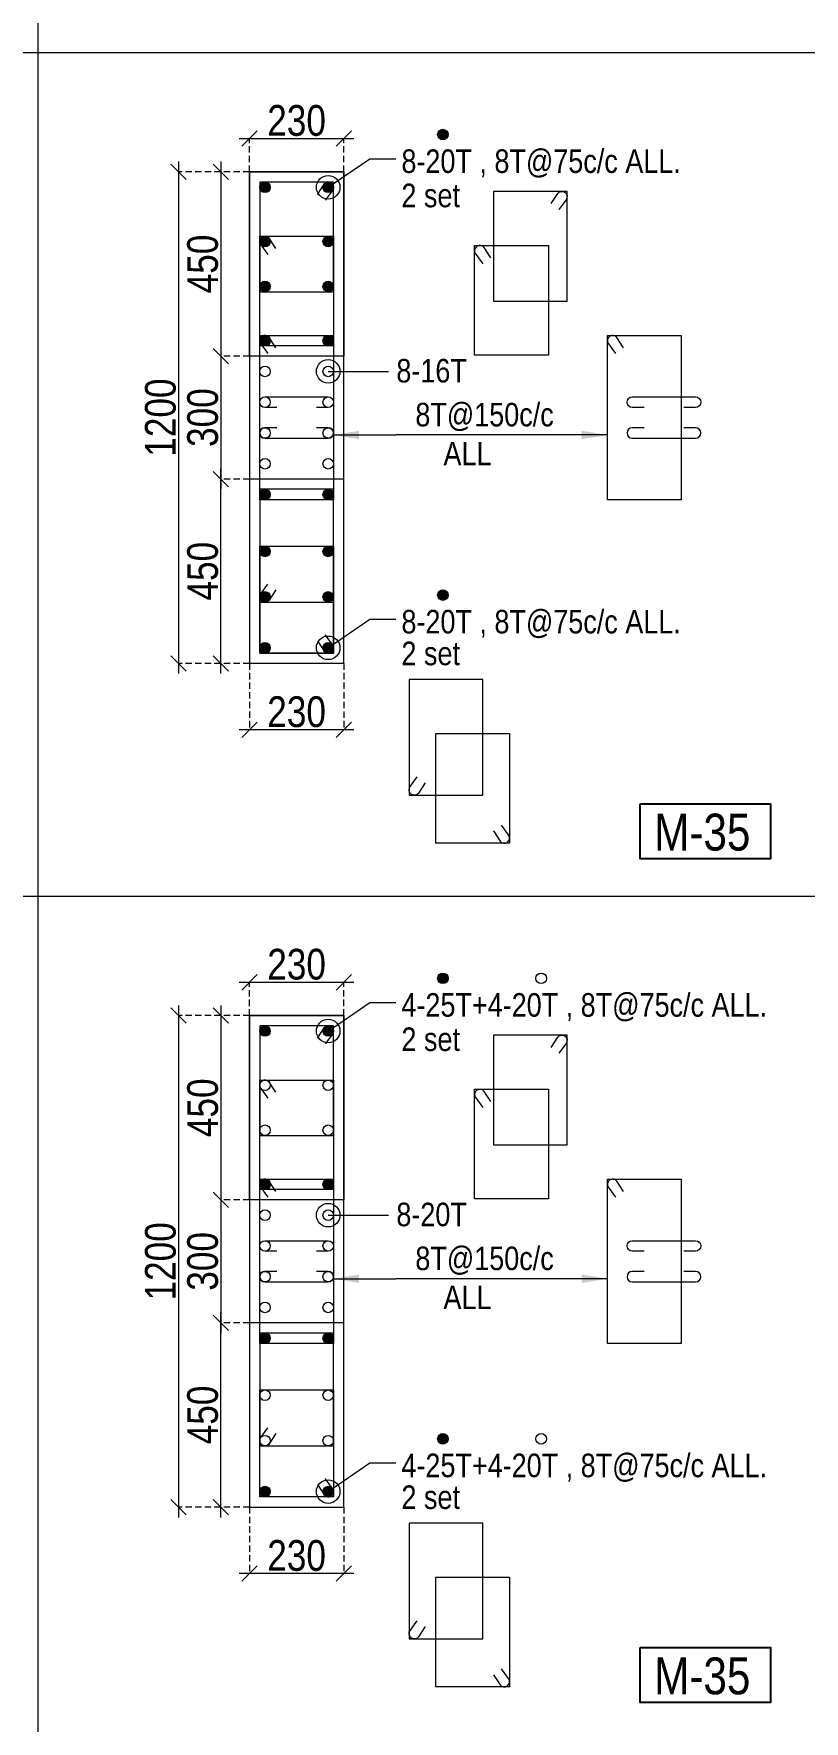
# Model space of a CAD drawing. Header units: millimetres. Extents: x 1112055 to 3390982, y -148532 to 766891.
# Drawn here: x 2112523 to 2120045, y 45613 to 62093 of the extents above; entities that cross this region are included whole.
import ezdxf
from ezdxf.enums import TextEntityAlignment as Align

# ---------------------------------------------------------------- set-up
doc = ezdxf.new("R2010")
doc.units = ezdxf.units.MM
doc.header["$PDMODE"] = 35
doc.header["$PDSIZE"] = -25
doc.linetypes.add('DASHED2', pattern=[0.375, 0.25, -0.125])
for name, color, linetype, lineweight in [('B COL', 1, 'Continuous', 30), ('B COL. SIZE DIM', 220, 'Continuous', 25), ('B COLSCH', 204, 'Continuous', 20), ('B STEEL', 34, 'Continuous', 15), ('B-ST TEXT', 7, 'Continuous', 9)]:
    doc.layers.add(name, color=color, linetype=linetype, lineweight=lineweight)
doc.layers.add('B TEXT', color=7, linetype='Continuous')
doc.styles.add('dim inside', font='romans.shx', dxfattribs={"width": 0.8, "height": 125})
doc.styles.add('SWINC', font='swissc.ttf')
doc.styles.add('TAHOMA', font='tahoma.ttf')
doc.dimstyles.new('dim inside', dxfattribs={"dimtxt": 125, "dimasz": 100, "dimexe": 0, "dimexo": 0, "dimgap": 10, "dimtad": 0, "dimdec": 0, "dimzin": 0, "dimdsep": 46, "dimtxsty": 'dim inside', "dimblk": 'SMALL', "dimcen": 0.09, "dimadec": 0, "dimazin": 0, "dimtfac": 1, "dimtdec": 0, "dimtofl": 0, "dimtmove": 0, "dimatfit": 3, "dimfxl": 1, "dimtolj": 1, "dimtzin": 0, "dimarcsym": 2})
doc.dimstyles.new('PARESH', dxfattribs={"dimscale": 0, "dimtxt": 300, "dimasz": 150, "dimexe": 150, "dimexo": 150, "dimgap": 25, "dimtad": 1, "dimdec": 0, "dimzin": 0, "dimdsep": 46, "dimtxsty": 'TAHOMA', "dimblk": 'ARCHTICK', "dimcen": 100, "dimdle": 150, "dimclrd": 251, "dimclre": 251, "dimclrt": 6, "dimadec": 0, "dimazin": 0, "dimtfac": 1, "dimtdec": 0, "dimtix": 1, "dimtofl": 0, "dimtmove": 0, "dimatfit": 2, "dimfxl": 0.18, "dimtolj": 1, "dimtzin": 0, "dimlwd": 9, "dimlwe": 9, "dimarcsym": 0})

# ---------------------------------------------------------------- blocks, each defined once
blk = doc.blocks.new('_Oblique')
at = {"color": 0, "linetype": 'ByBlock', "lineweight": -2}
blk.add_line((-0.5, -0.5), (0.5, 0.5), dxfattribs=at)
blk = doc.blocks.new('*D3541')
at = {"layer": 'B COL. SIZE DIM', "color": 250, "lineweight": 9, "ltscale": 250, "transparency": 16777216}
blk.add_line((2114529, 52829), (2115649, 52829), dxfattribs=at)
at = {"layer": 'B COL. SIZE DIM', "color": 250, "linetype": 'DASHED2', "lineweight": 9, "ltscale": 250, "transparency": 16777216}
for p, q in [((2114629, 52504), (2114629, 52829)), ((2115549, 52504), (2115549, 52829))]:
    blk.add_line(p, q, dxfattribs=at)
at = {"layer": 'Defpoints', "color": 0, "transparency": 16777216}
for p in [(2115549, 52829), (2114629, 52504), (2115549, 52504)]:
    blk.add_point(p, dxfattribs=at)
at = {"layer": 'B COL. SIZE DIM', "color": 250, "lineweight": 9, "transparency": 16777216, "xscale": 150, "yscale": 150, "zscale": 150, "rotation": 180}
blk.add_blockref('_Oblique', (2114629, 52829), dxfattribs=at)
at = {"layer": 'B COL. SIZE DIM', "color": 250, "lineweight": 9, "transparency": 16777216, "xscale": 150, "yscale": 150, "zscale": 150}
blk.add_blockref('_Oblique', (2115549, 52829), dxfattribs=at)
at = {"layer": 'B COL. SIZE DIM', "color": 6, "transparency": 16777216, "insert": (2115089, 53004), "char_height": 300, "attachment_point": 5, "style": 'SWINC'}
blk.add_mtext('\\A1;230', dxfattribs=at)
blk = doc.blocks.new('*D3542')
at = {"layer": 'B COL. SIZE DIM', "color": 250, "lineweight": 9, "ltscale": 250, "transparency": 16777216}
blk.add_line((2114348, 50804), (2114348, 49404), dxfattribs=at)
at = {"layer": 'B COL. SIZE DIM', "color": 250, "linetype": 'DASHED2', "lineweight": 9, "ltscale": 250, "transparency": 16777216}
for p, q in [((2114629, 50704), (2114348, 50704)), ((2114629, 49504), (2114348, 49504))]:
    blk.add_line(p, q, dxfattribs=at)
at = {"layer": 'Defpoints', "color": 0, "transparency": 16777216}
for p in [(2114629, 50704), (2114348, 49504), (2114629, 49504)]:
    blk.add_point(p, dxfattribs=at)
at = {"layer": 'B COL. SIZE DIM', "color": 250, "lineweight": 9, "transparency": 16777216, "xscale": 150, "yscale": 150, "zscale": 150}
for p, rotation in [((2114348, 50704), 90), ((2114348, 49504), 270)]:
    blk.add_blockref('_Oblique', p, dxfattribs=dict(at, rotation=rotation))
at = {"layer": 'B COL. SIZE DIM', "color": 6, "transparency": 16777216, "insert": (2114173, 50104), "char_height": 300, "attachment_point": 5, "rotation": 90, "style": 'SWINC'}
blk.add_mtext('\\A1;300', dxfattribs=at)
blk = doc.blocks.new('*D3543')
at = {"layer": 'B COL. SIZE DIM', "color": 250, "lineweight": 9, "ltscale": 250, "transparency": 16777216}
blk.add_line((2114348, 52604), (2114348, 50604), dxfattribs=at)
at = {"layer": 'B COL. SIZE DIM', "color": 250, "linetype": 'DASHED2', "lineweight": 9, "ltscale": 250, "transparency": 16777216}
for p, q in [((2114629, 52504), (2114348, 52504)), ((2114629, 50704), (2114348, 50704))]:
    blk.add_line(p, q, dxfattribs=at)
at = {"layer": 'Defpoints', "color": 0, "transparency": 16777216}
for p in [(2114629, 52504), (2114348, 50704), (2114629, 50704)]:
    blk.add_point(p, dxfattribs=at)
at = {"layer": 'B COL. SIZE DIM', "color": 250, "lineweight": 9, "transparency": 16777216, "xscale": 150, "yscale": 150, "zscale": 150}
for p, rotation in [((2114348, 52504), 90), ((2114348, 50704), 270)]:
    blk.add_blockref('_Oblique', p, dxfattribs=dict(at, rotation=rotation))
at = {"layer": 'B COL. SIZE DIM', "color": 6, "transparency": 16777216, "insert": (2114173, 51604), "char_height": 300, "attachment_point": 5, "rotation": 90, "style": 'SWINC'}
blk.add_mtext('\\A1;450', dxfattribs=at)
blk = doc.blocks.new('*D3544')
at = {"layer": 'B COL. SIZE DIM', "color": 250, "lineweight": 9, "ltscale": 250, "transparency": 16777216}
blk.add_line((2114348, 47604), (2114348, 49604), dxfattribs=at)
at = {"layer": 'B COL. SIZE DIM', "color": 250, "linetype": 'DASHED2', "lineweight": 9, "ltscale": 250, "transparency": 16777216}
for p, q in [((2114629, 49504), (2114348, 49504)), ((2114629, 47704), (2114348, 47704))]:
    blk.add_line(p, q, dxfattribs=at)
at = {"layer": 'Defpoints', "color": 0, "transparency": 16777216}
for p in [(2114348, 49504), (2114629, 49504), (2114629, 47704)]:
    blk.add_point(p, dxfattribs=at)
at = {"layer": 'B COL. SIZE DIM', "color": 250, "lineweight": 9, "transparency": 16777216, "xscale": 150, "yscale": 150, "zscale": 150}
for p, rotation in [((2114348, 49504), 90), ((2114348, 47704), 270)]:
    blk.add_blockref('_Oblique', p, dxfattribs=dict(at, rotation=rotation))
at = {"layer": 'B COL. SIZE DIM', "color": 6, "transparency": 16777216, "insert": (2114173, 48604), "char_height": 300, "attachment_point": 5, "rotation": 90, "style": 'SWINC'}
blk.add_mtext('\\A1;450', dxfattribs=at)
blk = doc.blocks.new('*D3545')
at = {"layer": 'B COL. SIZE DIM', "color": 250, "lineweight": 9, "ltscale": 250, "transparency": 16777216}
blk.add_line((2113936, 52604), (2113936, 47604), dxfattribs=at)
at = {"layer": 'B COL. SIZE DIM', "color": 250, "linetype": 'DASHED2', "lineweight": 9, "ltscale": 250, "transparency": 16777216}
for p, q in [((2114629, 52504), (2113936, 52504)), ((2114629, 47704), (2113936, 47704))]:
    blk.add_line(p, q, dxfattribs=at)
at = {"layer": 'Defpoints', "color": 0, "transparency": 16777216}
for p in [(2114629, 52504), (2113936, 47704), (2114629, 47704)]:
    blk.add_point(p, dxfattribs=at)
at = {"layer": 'B COL. SIZE DIM', "color": 250, "lineweight": 9, "transparency": 16777216, "xscale": 150, "yscale": 150, "zscale": 150}
for p, rotation in [((2113936, 52504), 90), ((2113936, 47704), 270)]:
    blk.add_blockref('_Oblique', p, dxfattribs=dict(at, rotation=rotation))
at = {"layer": 'B COL. SIZE DIM', "color": 6, "transparency": 16777216, "insert": (2113761, 50104), "char_height": 300, "attachment_point": 5, "rotation": 90, "style": 'SWINC'}
blk.add_mtext('\\A1;1200', dxfattribs=at)
blk = doc.blocks.new('*D3546')
at = {"layer": 'B COL. SIZE DIM', "color": 250, "linetype": 'DASHED2', "lineweight": 9, "ltscale": 250, "transparency": 16777216}
for p, q in [((2114629, 47704), (2114629, 47055)), ((2115549, 47704), (2115549, 47055))]:
    blk.add_line(p, q, dxfattribs=at)
at = {"layer": 'B COL. SIZE DIM', "color": 250, "lineweight": 9, "ltscale": 250, "transparency": 16777216}
blk.add_line((2115649, 47055), (2114529, 47055), dxfattribs=at)
at = {"layer": 'Defpoints', "color": 0, "transparency": 16777216}
for p in [(2114629, 47704), (2115549, 47704), (2114629, 47055)]:
    blk.add_point(p, dxfattribs=at)
at = {"layer": 'B COL. SIZE DIM', "color": 250, "lineweight": 9, "transparency": 16777216, "xscale": 150, "yscale": 150, "zscale": 150, "rotation": 180}
blk.add_blockref('_Oblique', (2114629, 47055), dxfattribs=at)
at = {"layer": 'B COL. SIZE DIM', "color": 250, "lineweight": 9, "transparency": 16777216, "xscale": 150, "yscale": 150, "zscale": 150}
blk.add_blockref('_Oblique', (2115549, 47055), dxfattribs=at)
at = {"layer": 'B COL. SIZE DIM', "color": 6, "transparency": 16777216, "insert": (2115089, 47230), "char_height": 300, "attachment_point": 5, "style": 'SWINC'}
blk.add_mtext('\\A1;230', dxfattribs=at)
blk = doc.blocks.new('_ArchTick')
at = {"color": 0, "linetype": 'ByBlock', "const_width": 0.15}
blk.add_lwpolyline([(-0.5, -0.5), (0.5, 0.5)], dxfattribs=at)
blk = doc.blocks.new('*D3547')
at = {"layer": 'B COL. SIZE DIM', "color": 250, "lineweight": 9, "ltscale": 250, "transparency": 16777216}
blk.add_line((2114529, 61069), (2115649, 61069), dxfattribs=at)
at = {"layer": 'B COL. SIZE DIM', "color": 250, "linetype": 'DASHED2', "lineweight": 9, "ltscale": 250, "transparency": 16777216}
for p, q in [((2114629, 60744), (2114629, 61069)), ((2115549, 60744), (2115549, 61069))]:
    blk.add_line(p, q, dxfattribs=at)
at = {"layer": 'Defpoints', "color": 0, "transparency": 16777216}
for p in [(2115549, 61069), (2114629, 60744), (2115549, 60744)]:
    blk.add_point(p, dxfattribs=at)
at = {"layer": 'B COL. SIZE DIM', "color": 250, "lineweight": 9, "transparency": 16777216, "xscale": 150, "yscale": 150, "zscale": 150, "rotation": 180}
blk.add_blockref('_Oblique', (2114629, 61069), dxfattribs=at)
at = {"layer": 'B COL. SIZE DIM', "color": 250, "lineweight": 9, "transparency": 16777216, "xscale": 150, "yscale": 150, "zscale": 150}
blk.add_blockref('_Oblique', (2115549, 61069), dxfattribs=at)
at = {"layer": 'B COL. SIZE DIM', "color": 6, "transparency": 16777216, "insert": (2115089, 61244), "char_height": 300, "attachment_point": 5, "style": 'SWINC'}
blk.add_mtext('\\A1;230', dxfattribs=at)
blk = doc.blocks.new('*D3548')
at = {"layer": 'B COL. SIZE DIM', "color": 250, "lineweight": 9, "ltscale": 250, "transparency": 16777216}
blk.add_line((2114348, 59044), (2114348, 57644), dxfattribs=at)
at = {"layer": 'B COL. SIZE DIM', "color": 250, "linetype": 'DASHED2', "lineweight": 9, "ltscale": 250, "transparency": 16777216}
for p, q in [((2114629, 58944), (2114348, 58944)), ((2114629, 57744), (2114348, 57744))]:
    blk.add_line(p, q, dxfattribs=at)
at = {"layer": 'Defpoints', "color": 0, "transparency": 16777216}
for p in [(2114629, 58944), (2114348, 57744), (2114629, 57744)]:
    blk.add_point(p, dxfattribs=at)
at = {"layer": 'B COL. SIZE DIM', "color": 250, "lineweight": 9, "transparency": 16777216, "xscale": 150, "yscale": 150, "zscale": 150}
for p, rotation in [((2114348, 58944), 90), ((2114348, 57744), 270)]:
    blk.add_blockref('_Oblique', p, dxfattribs=dict(at, rotation=rotation))
at = {"layer": 'B COL. SIZE DIM', "color": 6, "transparency": 16777216, "insert": (2114173, 58344), "char_height": 300, "attachment_point": 5, "rotation": 90, "style": 'SWINC'}
blk.add_mtext('\\A1;300', dxfattribs=at)
blk = doc.blocks.new('*D3549')
at = {"layer": 'B COL. SIZE DIM', "color": 250, "lineweight": 9, "ltscale": 250, "transparency": 16777216}
blk.add_line((2114348, 60844), (2114348, 58844), dxfattribs=at)
at = {"layer": 'B COL. SIZE DIM', "color": 250, "linetype": 'DASHED2', "lineweight": 9, "ltscale": 250, "transparency": 16777216}
for p, q in [((2114629, 60744), (2114348, 60744)), ((2114629, 58944), (2114348, 58944))]:
    blk.add_line(p, q, dxfattribs=at)
at = {"layer": 'Defpoints', "color": 0, "transparency": 16777216}
for p in [(2114629, 60744), (2114348, 58944), (2114629, 58944)]:
    blk.add_point(p, dxfattribs=at)
at = {"layer": 'B COL. SIZE DIM', "color": 250, "lineweight": 9, "transparency": 16777216, "xscale": 150, "yscale": 150, "zscale": 150}
for p, rotation in [((2114348, 60744), 90), ((2114348, 58944), 270)]:
    blk.add_blockref('_Oblique', p, dxfattribs=dict(at, rotation=rotation))
at = {"layer": 'B COL. SIZE DIM', "color": 6, "transparency": 16777216, "insert": (2114173, 59844), "char_height": 300, "attachment_point": 5, "rotation": 90, "style": 'SWINC'}
blk.add_mtext('\\A1;450', dxfattribs=at)
blk = doc.blocks.new('*D3550')
at = {"layer": 'B COL. SIZE DIM', "color": 250, "lineweight": 9, "ltscale": 250, "transparency": 16777216}
blk.add_line((2114348, 55844), (2114348, 57844), dxfattribs=at)
at = {"layer": 'B COL. SIZE DIM', "color": 250, "linetype": 'DASHED2', "lineweight": 9, "ltscale": 250, "transparency": 16777216}
for p, q in [((2114629, 57744), (2114348, 57744)), ((2114629, 55944), (2114348, 55944))]:
    blk.add_line(p, q, dxfattribs=at)
at = {"layer": 'Defpoints', "color": 0, "transparency": 16777216}
for p in [(2114348, 57744), (2114629, 57744), (2114629, 55944)]:
    blk.add_point(p, dxfattribs=at)
at = {"layer": 'B COL. SIZE DIM', "color": 250, "lineweight": 9, "transparency": 16777216, "xscale": 150, "yscale": 150, "zscale": 150}
for p, rotation in [((2114348, 57744), 90), ((2114348, 55944), 270)]:
    blk.add_blockref('_Oblique', p, dxfattribs=dict(at, rotation=rotation))
at = {"layer": 'B COL. SIZE DIM', "color": 6, "transparency": 16777216, "insert": (2114173, 56844), "char_height": 300, "attachment_point": 5, "rotation": 90, "style": 'SWINC'}
blk.add_mtext('\\A1;450', dxfattribs=at)
blk = doc.blocks.new('*D3551')
at = {"layer": 'B COL. SIZE DIM', "color": 250, "lineweight": 9, "ltscale": 250, "transparency": 16777216}
blk.add_line((2113936, 60844), (2113936, 55844), dxfattribs=at)
at = {"layer": 'B COL. SIZE DIM', "color": 250, "linetype": 'DASHED2', "lineweight": 9, "ltscale": 250, "transparency": 16777216}
for p, q in [((2114629, 60744), (2113936, 60744)), ((2114629, 55944), (2113936, 55944))]:
    blk.add_line(p, q, dxfattribs=at)
at = {"layer": 'Defpoints', "color": 0, "transparency": 16777216}
for p in [(2114629, 60744), (2113936, 55944), (2114629, 55944)]:
    blk.add_point(p, dxfattribs=at)
at = {"layer": 'B COL. SIZE DIM', "color": 250, "lineweight": 9, "transparency": 16777216, "xscale": 150, "yscale": 150, "zscale": 150}
for p, rotation in [((2113936, 60744), 90), ((2113936, 55944), 270)]:
    blk.add_blockref('_Oblique', p, dxfattribs=dict(at, rotation=rotation))
at = {"layer": 'B COL. SIZE DIM', "color": 6, "transparency": 16777216, "insert": (2113761, 58344), "char_height": 300, "attachment_point": 5, "rotation": 90, "style": 'SWINC'}
blk.add_mtext('\\A1;1200', dxfattribs=at)
blk = doc.blocks.new('*D3552')
at = {"layer": 'B COL. SIZE DIM', "color": 250, "linetype": 'DASHED2', "lineweight": 9, "ltscale": 250, "transparency": 16777216}
for p, q in [((2114629, 55944), (2114629, 55295)), ((2115549, 55944), (2115549, 55295))]:
    blk.add_line(p, q, dxfattribs=at)
at = {"layer": 'B COL. SIZE DIM', "color": 250, "lineweight": 9, "ltscale": 250, "transparency": 16777216}
blk.add_line((2115649, 55295), (2114529, 55295), dxfattribs=at)
at = {"layer": 'Defpoints', "color": 0, "transparency": 16777216}
for p in [(2114629, 55944), (2115549, 55944), (2114629, 55295)]:
    blk.add_point(p, dxfattribs=at)
at = {"layer": 'B COL. SIZE DIM', "color": 250, "lineweight": 9, "transparency": 16777216, "xscale": 150, "yscale": 150, "zscale": 150, "rotation": 180}
blk.add_blockref('_Oblique', (2114629, 55295), dxfattribs=at)
at = {"layer": 'B COL. SIZE DIM', "color": 250, "lineweight": 9, "transparency": 16777216, "xscale": 150, "yscale": 150, "zscale": 150}
blk.add_blockref('_Oblique', (2115549, 55295), dxfattribs=at)
at = {"layer": 'B COL. SIZE DIM', "color": 6, "transparency": 16777216, "insert": (2115089, 55470), "char_height": 300, "attachment_point": 5, "style": 'SWINC'}
blk.add_mtext('\\A1;230', dxfattribs=at)

msp = doc.modelspace()

# ---------------------------------------------------------------- hatches: boundary and pattern name
at = {"layer": 'B STEEL', "lineweight": 13}
h = msp.add_hatch(color=256, dxfattribs=at)
h.dxf.hatch_style = 1
edge = h.paths.add_edge_path()
edge.add_ellipse((2116517.3, 61107.8), major_axis=(51.4, 0), ratio=1, start_angle=0, end_angle=360)
h = msp.add_hatch(color=256, dxfattribs=at)
h.dxf.hatch_style = 1
edge = h.paths.add_edge_path()
edge.add_ellipse((2114780.4, 60592.9), major_axis=(51.4, 0), ratio=1, start_angle=0, end_angle=360)
h = msp.add_hatch(color=256, dxfattribs=at)
h.dxf.hatch_style = 1
edge = h.paths.add_edge_path()
edge.add_ellipse((2115397.6, 60592.9), major_axis=(51.4, 0), ratio=1, start_angle=0, end_angle=360)
h = msp.add_hatch(color=256, dxfattribs=at)
h.dxf.hatch_style = 1
edge = h.paths.add_edge_path()
edge.add_ellipse((2114780.4, 60063.5), major_axis=(51.4, 0), ratio=1, start_angle=0, end_angle=360)
h = msp.add_hatch(color=256, dxfattribs=at)
h.dxf.hatch_style = 1
edge = h.paths.add_edge_path()
edge.add_ellipse((2115397.6, 60063.5), major_axis=(51.4, 0), ratio=1, start_angle=0, end_angle=360)
h = msp.add_hatch(color=256, dxfattribs=at)
h.dxf.hatch_style = 1
edge = h.paths.add_edge_path()
edge.add_ellipse((2114780.4, 59624.6), major_axis=(51.4, 0), ratio=1, start_angle=0, end_angle=360)
h = msp.add_hatch(color=256, dxfattribs=at)
h.dxf.hatch_style = 1
edge = h.paths.add_edge_path()
edge.add_ellipse((2115397.6, 59624.6), major_axis=(51.4, 0), ratio=1, start_angle=0, end_angle=360)
h = msp.add_hatch(color=256, dxfattribs=at)
h.dxf.hatch_style = 1
edge = h.paths.add_edge_path()
edge.add_ellipse((2114780.4, 59095.7), major_axis=(51.4, 0), ratio=1, start_angle=0, end_angle=360)
h = msp.add_hatch(color=256, dxfattribs=at)
h.dxf.hatch_style = 1
edge = h.paths.add_edge_path()
edge.add_ellipse((2115397.6, 59095.7), major_axis=(51.4, 0), ratio=1, start_angle=0, end_angle=360)
h = msp.add_hatch(color=256, dxfattribs=at)
h.dxf.hatch_style = 1
edge = h.paths.add_edge_path()
edge.add_ellipse((2114780.4, 57592.9), major_axis=(51.4, 0), ratio=1, start_angle=0, end_angle=360)
h = msp.add_hatch(color=256, dxfattribs=at)
h.dxf.hatch_style = 1
edge = h.paths.add_edge_path()
edge.add_ellipse((2115397.6, 57592.9), major_axis=(51.4, 0), ratio=1, start_angle=0, end_angle=360)
h = msp.add_hatch(color=256, dxfattribs=at)
h.dxf.hatch_style = 1
edge = h.paths.add_edge_path()
edge.add_ellipse((2114780.4, 57036.9), major_axis=(51.4, 0), ratio=1, start_angle=0, end_angle=360)
h = msp.add_hatch(color=256, dxfattribs=at)
h.dxf.hatch_style = 1
edge = h.paths.add_edge_path()
edge.add_ellipse((2115397.6, 57036.9), major_axis=(51.4, 0), ratio=1, start_angle=0, end_angle=360)
h = msp.add_hatch(color=256, dxfattribs=at)
h.dxf.hatch_style = 1
edge = h.paths.add_edge_path()
edge.add_ellipse((2114780.4, 56592.8), major_axis=(51.4, 0), ratio=1, start_angle=0, end_angle=360)
h = msp.add_hatch(color=256, dxfattribs=at)
h.dxf.hatch_style = 1
edge = h.paths.add_edge_path()
edge.add_ellipse((2115397.6, 56592.8), major_axis=(51.4, 0), ratio=1, start_angle=0, end_angle=360)
h = msp.add_hatch(color=256, dxfattribs=at)
h.dxf.hatch_style = 1
edge = h.paths.add_edge_path()
edge.add_ellipse((2116517.3, 56610.6), major_axis=(51.4, 0), ratio=1, start_angle=0, end_angle=360)
h = msp.add_hatch(color=256, dxfattribs=at)
h.dxf.hatch_style = 1
edge = h.paths.add_edge_path()
edge.add_ellipse((2114780.4, 56095.7), major_axis=(51.4, 0), ratio=1, start_angle=0, end_angle=360)
h = msp.add_hatch(color=256, dxfattribs=at)
h.dxf.hatch_style = 1
edge = h.paths.add_edge_path()
edge.add_ellipse((2115397.6, 56095.7), major_axis=(51.4, 0), ratio=1, start_angle=0, end_angle=360)
h = msp.add_hatch(color=256, dxfattribs=at)
h.dxf.hatch_style = 1
edge = h.paths.add_edge_path()
edge.add_ellipse((2116517.3, 52867.9), major_axis=(51.4, 0), ratio=1, start_angle=0, end_angle=360)
h = msp.add_hatch(color=256, dxfattribs=at)
h.dxf.hatch_style = 1
edge = h.paths.add_edge_path()
edge.add_ellipse((2114780.4, 52353), major_axis=(51.4, 0), ratio=1, start_angle=0, end_angle=360)
h = msp.add_hatch(color=256, dxfattribs=at)
h.dxf.hatch_style = 1
edge = h.paths.add_edge_path()
edge.add_ellipse((2115397.6, 52353), major_axis=(51.4, 0), ratio=1, start_angle=0, end_angle=360)
h = msp.add_hatch(color=256, dxfattribs=at)
h.dxf.hatch_style = 1
edge = h.paths.add_edge_path()
edge.add_ellipse((2114780.4, 50855.9), major_axis=(51.4, 0), ratio=1, start_angle=0, end_angle=360)
h = msp.add_hatch(color=256, dxfattribs=at)
h.dxf.hatch_style = 1
edge = h.paths.add_edge_path()
edge.add_ellipse((2115397.6, 50855.9), major_axis=(51.4, 0), ratio=1, start_angle=0, end_angle=360)
h = msp.add_hatch(color=256, dxfattribs=at)
h.dxf.hatch_style = 1
edge = h.paths.add_edge_path()
edge.add_ellipse((2114780.4, 49353), major_axis=(51.4, 0), ratio=1, start_angle=0, end_angle=360)
h = msp.add_hatch(color=256, dxfattribs=at)
h.dxf.hatch_style = 1
edge = h.paths.add_edge_path()
edge.add_ellipse((2115397.6, 49353), major_axis=(51.4, 0), ratio=1, start_angle=0, end_angle=360)
h = msp.add_hatch(color=256, dxfattribs=at)
h.dxf.hatch_style = 1
edge = h.paths.add_edge_path()
edge.add_ellipse((2116517.3, 48370.8), major_axis=(51.4, 0), ratio=1, start_angle=0, end_angle=360)
h = msp.add_hatch(color=256, dxfattribs=at)
h.dxf.hatch_style = 1
edge = h.paths.add_edge_path()
edge.add_ellipse((2114780.4, 47855.9), major_axis=(51.4, 0), ratio=1, start_angle=0, end_angle=360)
h = msp.add_hatch(color=256, dxfattribs=at)
h.dxf.hatch_style = 1
edge = h.paths.add_edge_path()
edge.add_ellipse((2115397.6, 47855.9), major_axis=(51.4, 0), ratio=1, start_angle=0, end_angle=360)

# ---------------------------------------------------------------- linework, layer by layer
at = {"layer": 'B COL', "lineweight": 13}
for points in [[(2114629, 55944.3), (2115549, 55944.3), (2115549, 60744.3), (2114629, 60744.3)], [(2114629, 60744.3), (2115549, 60744.3), (2115549, 58944.3), (2114629, 58944.3)], [(2114629, 55944.3), (2115549, 55944.3), (2115549, 57744.3), (2114629, 57744.3)], [(2114629, 47704.4), (2115549, 47704.4), (2115549, 52504.4), (2114629, 52504.4)], [(2114629, 52504.4), (2115549, 52504.4), (2115549, 50704.4), (2114629, 50704.4)], [(2114629, 47704.4), (2115549, 47704.4), (2115549, 49504.4), (2114629, 49504.4)]]:
    msp.add_lwpolyline(points, close=True, dxfattribs=at)
at = {"layer": 'B COLSCH', "color": 250, "lineweight": 0}
for p, q in [((2112561.4, 86630.3), (2112561.4, 21698.7)), ((2079293.2, 61910.7), (2221391.2, 61910.7)), ((2079293.2, 53670.9), (2221391.2, 53670.9))]:
    msp.add_line(p, q, dxfattribs=at)
at = {"layer": 'B STEEL', "lineweight": 13}
for points in [[(2114729, 59573.2), (2115449, 59573.2), (2115449, 60644.3), (2114729, 60644.3)], [(2117010.3, 59482.5), (2117730.3, 59482.5), (2117730.3, 60553.6), (2117010.3, 60553.6)], [(2114729, 60114.9), (2115449, 60114.9), (2115449, 59044.3), (2114729, 59044.3)], [(2116826.9, 60024.2), (2117546.9, 60024.2), (2117546.9, 58953.6), (2116826.9, 58953.6)], [(2114729, 56044.3), (2115449, 56044.3), (2115449, 57644.3), (2114729, 57644.3)], [(2114729, 56541.3), (2115449, 56541.3), (2115449, 57644.3), (2114729, 57644.3)], [(2114729, 57088.4), (2115449, 57088.4), (2115449, 56044.3), (2114729, 56044.3)], [(2116188.1, 54657.4), (2116908.1, 54657.4), (2116908.1, 55787.4), (2116188.1, 55787.4)], [(2116447.9, 55258.5), (2117167.9, 55258.5), (2117167.9, 54187.4), (2116447.9, 54187.4)], [(2114729, 51333.4), (2115449, 51333.4), (2115449, 52404.4), (2114729, 52404.4)], [(2117010.3, 51242.7), (2117730.3, 51242.7), (2117730.3, 52313.7), (2117010.3, 52313.7)], [(2114729, 51875.1), (2115449, 51875.1), (2115449, 50804.4), (2114729, 50804.4)], [(2116826.9, 51784.4), (2117546.9, 51784.4), (2117546.9, 50713.7), (2116826.9, 50713.7)], [(2114729, 48301.5), (2115449, 48301.5), (2115449, 49404.4), (2114729, 49404.4)], [(2114729, 48848.5), (2115449, 48848.5), (2115449, 47804.4), (2114729, 47804.4)], [(2116188.1, 46417.6), (2116908.1, 46417.6), (2116908.1, 47547.5), (2116188.1, 47547.5)], [(2116447.9, 47018.6), (2117167.9, 47018.6), (2117167.9, 45947.5), (2116447.9, 45947.5)]]:
    msp.add_lwpolyline(points, close=True, dxfattribs=at)
for points in [[(2115292, 60524.1), (2115356.7, 60624.1, -1), (2115438.4, 60561.7), (2115369.4, 60466.8)], [(2115292, 60524.1), (2115356.7, 60624.1, -1), (2115438.4, 60561.7), (2115369.4, 60466.8)], [(2117573.3, 60433.4), (2117638.1, 60533.4, -1), (2117719.8, 60470.9), (2117650.8, 60376.1)], [(2114886, 59994.8), (2114821.3, 60094.7, 1), (2114739.6, 60032.3), (2114808.6, 59937.4)], [(2116983.9, 59904.1), (2116919.1, 60004, 1), (2116837.4, 59941.6), (2116906.5, 59846.7)], [(2114886, 56661.5), (2114821.3, 56561.5, -1), (2114739.6, 56624), (2114808.6, 56718.9)], [(2115292, 56164.5), (2115356.7, 56064.5, 1), (2115438.4, 56126.9), (2115369.4, 56221.8)], [(2115292, 56164.5), (2115356.7, 56064.5, 1), (2115438.4, 56126.9), (2115369.4, 56221.8)], [(2116345.1, 54777.6), (2116280.4, 54677.6, -1), (2116198.6, 54740), (2116267.7, 54834.9)], [(2117010.9, 54307.6), (2117075.6, 54207.6, 1), (2117157.4, 54270), (2117088.3, 54364.9)], [(2115292, 52284.3), (2115356.7, 52384.2, -1), (2115438.4, 52321.8), (2115369.4, 52226.9)], [(2117573.3, 52193.6), (2117638.1, 52293.5, -1), (2117719.8, 52231.1), (2117650.8, 52136.2)], [(2114886, 51754.9), (2114821.3, 51854.9, 1), (2114739.6, 51792.5), (2114808.6, 51697.6)], [(2116983.9, 51664.2), (2116919.1, 51764.2, 1), (2116837.4, 51701.8), (2116906.5, 51606.9)], [(2114886, 48421.7), (2114821.3, 48321.7, -1), (2114739.6, 48384.1), (2114808.6, 48479)], [(2115292, 47924.6), (2115356.7, 47824.6, 1), (2115438.4, 47887.1), (2115369.4, 47982)], [(2116345.1, 46537.7), (2116280.4, 46437.8, -1), (2116198.6, 46500.2), (2116267.7, 46595.1)], [(2117010.9, 46067.7), (2117075.6, 45967.7, 1), (2117157.4, 46030.2), (2117088.3, 46125.1)]]:
    msp.add_lwpolyline(points, format="xyb", dxfattribs=at)
at = {"layer": 'B STEEL', "color": 3, "lineweight": 13}
for points in [[(2115449, 57541.5), (2114729, 57541.5), (2114729, 59147.1), (2115449, 59147.1)], [(2118843.7, 57541.5), (2118123.7, 57541.5), (2118123.7, 59147.1), (2118843.7, 59147.1)], [(2115449, 49301.6), (2114729, 49301.6), (2114729, 50907.3), (2115449, 50907.3)], [(2118843.7, 49301.6), (2118123.7, 49301.6), (2118123.7, 50907.3), (2118843.7, 50907.3)]]:
    msp.add_lwpolyline(points, close=True, dxfattribs=at)
for points in [[(2114886, 59026.9), (2114821.3, 59126.9, 1), (2114739.6, 59064.5), (2114808.6, 58969.6)], [(2118280.7, 59026.9), (2118216, 59126.9, 1), (2118134.3, 59064.5), (2118203.3, 58969.6)], [(2114895, 58443.2), (2114780.4, 58443.2, -1), (2114780.4, 58546), (2115397.6, 58546, -1), (2115397.6, 58443.2), (2115283, 58443.2)], [(2118481.2, 58443.2), (2118366.6, 58443.2, -1), (2118366.6, 58546), (2118983.8, 58546, -1), (2118983.8, 58443.2), (2118869.3, 58443.2)], [(2114895, 58245.4), (2114780.4, 58245.4, 1), (2114780.4, 58142.6), (2115397.6, 58142.6, 1), (2115397.6, 58245.4), (2115283, 58245.4)], [(2118481.2, 58245.4), (2118366.6, 58245.4, 1), (2118366.6, 58142.6), (2118983.8, 58142.6, 1), (2118983.8, 58245.4), (2118869.3, 58245.4)], [(2114886, 50787.1), (2114821.3, 50887.1, 1), (2114739.6, 50824.6), (2114808.6, 50729.8)], [(2118280.7, 50787.1), (2118216, 50887.1, 1), (2118134.3, 50824.6), (2118203.3, 50729.8)], [(2114895, 50203.3), (2114780.4, 50203.3, -1), (2114780.4, 50306.1), (2115397.6, 50306.1, -1), (2115397.6, 50203.3), (2115283, 50203.3)], [(2118481.2, 50203.3), (2118366.6, 50203.3, -1), (2118366.6, 50306.1), (2118983.8, 50306.1, -1), (2118983.8, 50203.3), (2118869.3, 50203.3)], [(2114895, 50005.6), (2114780.4, 50005.6, 1), (2114780.4, 49902.7), (2115397.6, 49902.7, 1), (2115397.6, 50005.6), (2115283, 50005.6)], [(2118481.2, 50005.6), (2118366.6, 50005.6, 1), (2118366.6, 49902.7), (2118983.8, 49902.7, 1), (2118983.8, 50005.6), (2118869.3, 50005.6)]]:
    msp.add_lwpolyline(points, format="xyb", dxfattribs=at)
at = {"layer": 'B STEEL', "lineweight": 13}
for centre in [(2116517.3, 61107.8), (2114780.4, 60592.9), (2115397.6, 60592.9), (2114780.4, 60063.5), (2115397.6, 60063.5), (2114780.4, 59624.6), (2115397.6, 59624.6), (2114780.4, 59095.7), (2115397.6, 59095.7), (2114780.4, 58795.1), (2115397.6, 58795.1), (2114780.4, 58494.6), (2115397.6, 58494.6), (2114780.4, 58194), (2115397.6, 58194), (2114780.4, 57893.4), (2115397.6, 57893.4), (2114780.4, 57592.9), (2115397.6, 57592.9), (2114780.4, 57036.9), (2115397.6, 57036.9), (2114780.4, 56592.8), (2115397.6, 56592.8), (2116517.3, 56610.6), (2114780.4, 56095.7), (2115397.6, 56095.7), (2116517.3, 52867.9), (2117476.9, 52867.9), (2114780.4, 52353), (2115397.6, 52353), (2114780.4, 51823.7), (2115397.6, 51823.7), (2114780.4, 51384.8), (2115397.6, 51384.8), (2114780.4, 50855.9), (2115397.6, 50855.9), (2114780.4, 50555.3), (2115397.6, 50555.3), (2114780.4, 50254.7), (2115397.6, 50254.7), (2114780.4, 49954.2), (2115397.6, 49954.2), (2114780.4, 49653.6), (2115397.6, 49653.6), (2114780.4, 49353), (2115397.6, 49353), (2114780.4, 48797.1), (2115397.6, 48797.1), (2114780.4, 48352.9), (2115397.6, 48352.9), (2116517.3, 48370.8), (2117476.9, 48370.8), (2114780.4, 47855.9), (2115397.6, 47855.9)]:
    msp.add_circle(centre, 51.4, dxfattribs=at)
at = {"layer": 'B TEXT', "color": 1}
for points in [[(2118443, 54572.5), (2119717.6, 54572.5), (2119717.6, 54034.5), (2118443, 54034.5)], [(2118443, 46332.7), (2119717.6, 46332.7), (2119717.6, 45794.7), (2118443, 45794.7)]]:
    msp.add_lwpolyline(points, close=True, dxfattribs=at)

# ---------------------------------------------------------------- texts
at = {"layer": 'B TEXT', "lineweight": 15, "style": 'SWINC'}
for s, p in [('8-20T , 8T@75c/c ALL.', (2116112.6, 60664.2)), ('2 set', (2116112.6, 60329.4)), ('8-16T', (2116063, 58617.8)), ('8T@150c/c', (2116248.5, 58189.1)), ('ALL', (2116523.1, 57808.3)), ('8-20T , 8T@75c/c ALL.', (2116112.6, 56167)), ('2 set', (2116112.6, 55856.8)), ('4-25T+4-20T , 8T@75c/c ALL.', (2116112.6, 52424.3)), ('2 set', (2116112.6, 52089.5)), ('8-20T', (2116063, 50378)), ('8T@150c/c', (2116248.5, 49949.2)), ('ALL', (2116523.1, 49568.5)), ('4-25T+4-20T , 8T@75c/c ALL.', (2116112.6, 47927.2)), ('2 set', (2116112.6, 47617))]:
    msp.add_text(s, height=230, dxfattribs=at).set_placement(p, align=Align.BOTTOM_LEFT)
at = {"layer": 'B TEXT', "color": 1, "style": 'SWINC'}
for p in [(2118580.3, 54008), (2118580.3, 45768.1)]:
    msp.add_text('M-35', height=360, dxfattribs=at).set_placement(p, align=Align.BOTTOM_LEFT)

# ---------------------------------------------------------------- dimensions: what is measured, and where the dimension line sits
at = {"layer": 'B COL. SIZE DIM', "color": 250, "ltscale": 250}
for base, p1, p2, picture, middle in [((2115549, 61069.2), (2114629, 60744.3), (2115549, 60744.3), '*D3547', (2115089, 61244.2)), ((2114629, 55294.8), (2115549, 55944.3), (2114629, 55944.3), '*D3552', (2115089, 55469.8)), ((2115549, 52829.3), (2114629, 52504.4), (2115549, 52504.4), '*D3541', (2115089, 53004.3)), ((2114629, 47054.9), (2115549, 47704.4), (2114629, 47704.4), '*D3546', (2115089, 47229.9))]:
    dim = msp.add_linear_dim(base=base, p1=p1, p2=p2, dimstyle='dim inside', override={"dimtxt": 300, "dimasz": 150, "dimgap": 25, "dimtad": 3, "dimlfac": 0.25, "dimtxsty": 'SWINC', "dimblk1": 'Oblique', "dimblk2": 'Oblique', "dimsah": 1, "dimdle": 100, "dimclrd": 250, "dimclre": 250, "dimclrt": 6, "dimfxl": 1000, "dimlwd": 9, "dimlwe": 9}, dxfattribs=at)
    dim.commit()
    dim.dimension.update_dxf_attribs({"geometry": picture, "text_midpoint": middle})
for base, p1, p2, angle, picture, middle in [((2113936.3, 55944.3), (2114629, 60744.3), (2114629, 55944.3), 90, '*D3551', (2113761.3, 58344.3)), ((2114348.5, 58944.3), (2114629, 60744.3), (2114629, 58944.3), 90, '*D3549', (2114173.5, 59844.3)), ((2114348.5, 57744.3), (2114629, 58944.3), (2114629, 57744.3), 90, '*D3548', (2114173.5, 58344.3)), ((2114348.5, 57744.3), (2114629, 55944.3), (2114629, 57744.3), 270, '*D3550', (2114173.5, 56844.3)), ((2113936.3, 47704.4), (2114629, 52504.4), (2114629, 47704.4), 90, '*D3545', (2113761.3, 50104.4)), ((2114348.5, 50704.4), (2114629, 52504.4), (2114629, 50704.4), 90, '*D3543', (2114173.5, 51604.4)), ((2114348.5, 49504.4), (2114629, 50704.4), (2114629, 49504.4), 90, '*D3542', (2114173.5, 50104.4)), ((2114348.5, 49504.4), (2114629, 47704.4), (2114629, 49504.4), 270, '*D3544', (2114173.5, 48604.4))]:
    dim = msp.add_linear_dim(base=base, p1=p1, p2=p2, angle=angle, dimstyle='dim inside', override={"dimtxt": 300, "dimasz": 150, "dimgap": 25, "dimtad": 3, "dimlfac": 0.25, "dimtxsty": 'SWINC', "dimblk1": 'Oblique', "dimblk2": 'Oblique', "dimsah": 1, "dimdle": 100, "dimclrd": 250, "dimclre": 250, "dimclrt": 6, "dimfxl": 1000, "dimlwd": 9, "dimlwe": 9}, dxfattribs=at)
    dim.commit()
    dim.dimension.update_dxf_attribs({"geometry": picture, "text_midpoint": middle})

# ---------------------------------------------------------------- leaders
at = {"layer": 'B-ST TEXT', "lineweight": 15}
for points, override in [([(2115397.6, 60592.9), (2115804.7, 60872.5), (2116059.2, 60872.5)], {"dimscale": 1, "dimasz": 230, "dimtad": 0, "dimclrd": 0, "dimldrblk": 'Origin', "dimtfill": 2}), ([(2115397.6, 58795.1), (2115986, 58795.1)], {"dimscale": 1, "dimasz": 230, "dimtad": 0, "dimclrd": 0, "dimldrblk": 'Origin', "dimtfill": 2}), ([(2115449, 58174.1), (2116058.2, 58174.1)], {"dimscale": 1, "dimasz": 250, "dimtad": 0, "dimclrd": 0, "dimtfill": 2}), ([(2118123.7, 58174.1), (2116058.2, 58174.1)], {"dimscale": 1, "dimasz": 250, "dimtad": 0, "dimclrd": 0, "dimtfill": 2}), ([(2115397.6, 56095.7), (2115804.7, 56375.3), (2116059.2, 56375.3)], {"dimscale": 1, "dimasz": 230, "dimtad": 0, "dimclrd": 0, "dimldrblk": 'Origin', "dimtfill": 2}), ([(2115397.6, 52353), (2115804.7, 52632.6), (2116059.2, 52632.6)], {"dimscale": 1, "dimasz": 230, "dimtad": 0, "dimclrd": 0, "dimldrblk": 'Origin', "dimtfill": 2}), ([(2115397.6, 50555.3), (2115986, 50555.3)], {"dimscale": 1, "dimasz": 230, "dimtad": 0, "dimclrd": 0, "dimldrblk": 'Origin', "dimtfill": 2}), ([(2115449, 49934.3), (2116058.2, 49934.3)], {"dimscale": 1, "dimasz": 250, "dimtad": 0, "dimclrd": 0, "dimtfill": 2}), ([(2118123.7, 49934.3), (2116058.2, 49934.3)], {"dimscale": 1, "dimasz": 250, "dimtad": 0, "dimclrd": 0, "dimtfill": 2}), ([(2115397.6, 47855.9), (2115804.7, 48135.5), (2116059.2, 48135.5)], {"dimscale": 1, "dimasz": 230, "dimtad": 0, "dimclrd": 0, "dimldrblk": 'Origin', "dimtfill": 2})]:
    msp.add_leader(points, dimstyle='PARESH', override=override, dxfattribs=at)

doc.saveas('drawing.dxf')
